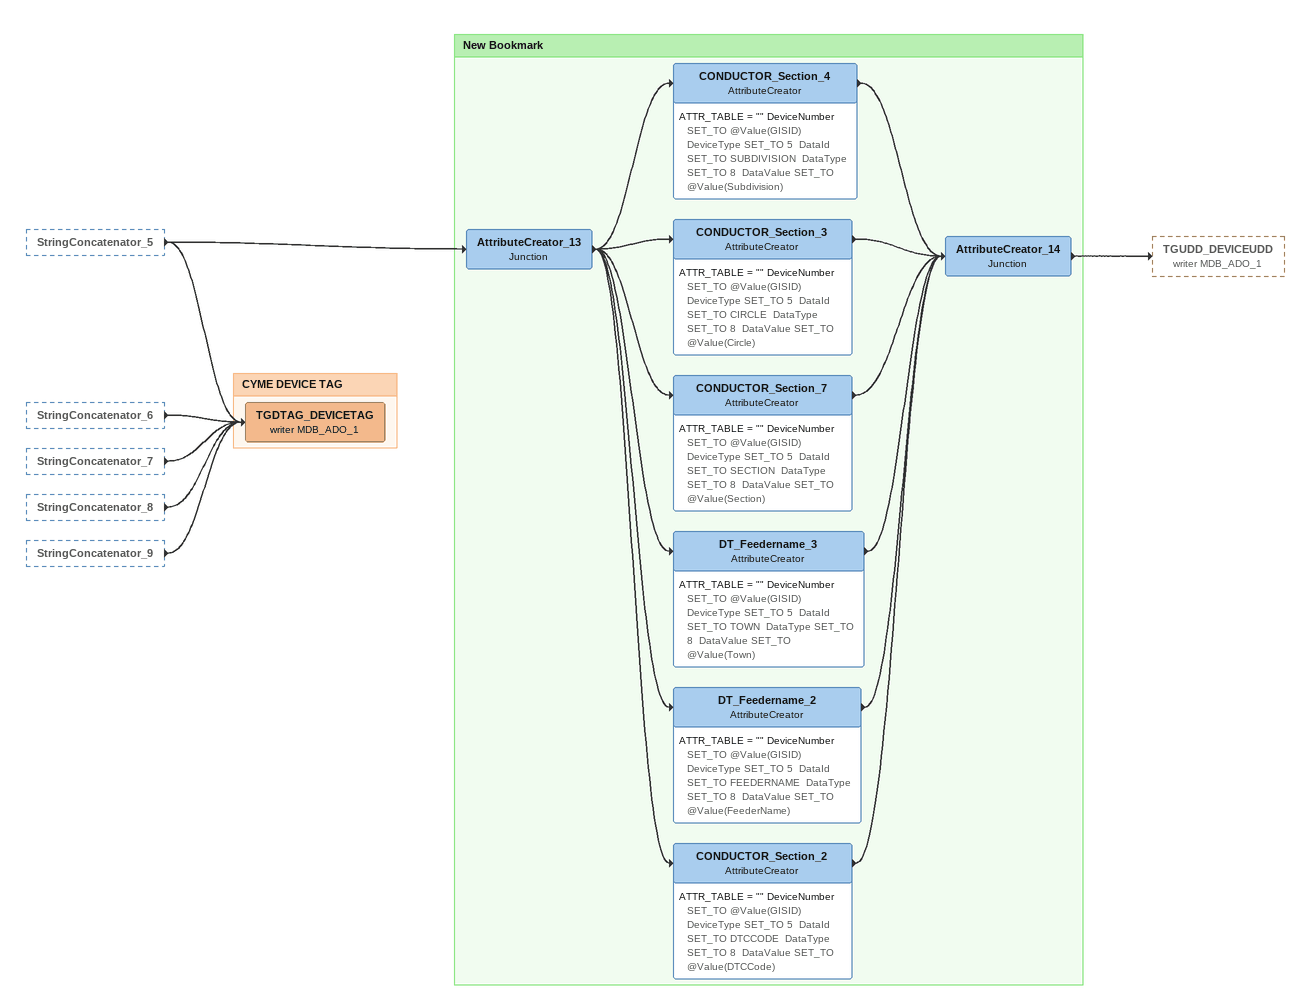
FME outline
StringConcatenator_5 [outside]
    -> TGDTAG_DEVICETAG (writer MDB_ADO_1)
    -> AttributeCreator_13
StringConcatenator_6 [outside]
    -> TGDTAG_DEVICETAG (writer MDB_ADO_1)
StringConcatenator_7 [outside]
    -> TGDTAG_DEVICETAG (writer MDB_ADO_1)
StringConcatenator_8 [outside]
    -> TGDTAG_DEVICETAG (writer MDB_ADO_1)
StringConcatenator_9 [outside]
    -> TGDTAG_DEVICETAG (writer MDB_ADO_1)

Bookmark: New Bookmark
AttributeCreator_13: Junction
    -> DT_Feedername_3
    -> DT_Feedername_2
    -> CONDUCTOR_Section_2
    -> CONDUCTOR_Section_3
    -> CONDUCTOR_Section_4
    -> CONDUCTOR_Section_7
CONDUCTOR_Section_4: AttributeCreator
    ATTR_TABLE = "" DeviceNumber SET_TO @Value(GISID)  DeviceType SET_TO 5  DataId SET_TO SUBDIVISION  DataType SET_TO 8  DataValue SET_TO @Value(Subdivision)
    -> AttributeCreator_14
CONDUCTOR_Section_3: AttributeCreator
    ATTR_TABLE = "" DeviceNumber SET_TO @Value(GISID)  DeviceType SET_TO 5  DataId SET_TO CIRCLE  DataType SET_TO 8  DataValue SET_TO @Value(Circle)
    -> AttributeCreator_14
CONDUCTOR_Section_7: AttributeCreator
    ATTR_TABLE = "" DeviceNumber SET_TO @Value(GISID)  DeviceType SET_TO 5  DataId SET_TO SECTION  DataType SET_TO 8  DataValue SET_TO @Value(Section)
    -> AttributeCreator_14
DT_Feedername_3: AttributeCreator
    ATTR_TABLE = "" DeviceNumber SET_TO @Value(GISID)  DeviceType SET_TO 5  DataId SET_TO TOWN  DataType SET_TO 8  DataValue SET_TO @Value(Town)
    -> AttributeCreator_14
DT_Feedername_2: AttributeCreator
    ATTR_TABLE = "" DeviceNumber SET_TO @Value(GISID)  DeviceType SET_TO 5  DataId SET_TO FEEDERNAME  DataType SET_TO 8  DataValue SET_TO @Value(FeederName)
    -> AttributeCreator_14
CONDUCTOR_Section_2: AttributeCreator
    ATTR_TABLE = "" DeviceNumber SET_TO @Value(GISID)  DeviceType SET_TO 5  DataId SET_TO DTCCODE  DataType SET_TO 8  DataValue SET_TO @Value(DTCCode)
    -> AttributeCreator_14
AttributeCreator_14: Junction
    -> TGUDD_DEVICEUDD (writer MDB_ADO_1)

Bookmark: CYME DEVICE TAG
TGDTAG_DEVICETAG (writer MDB_ADO_1)
